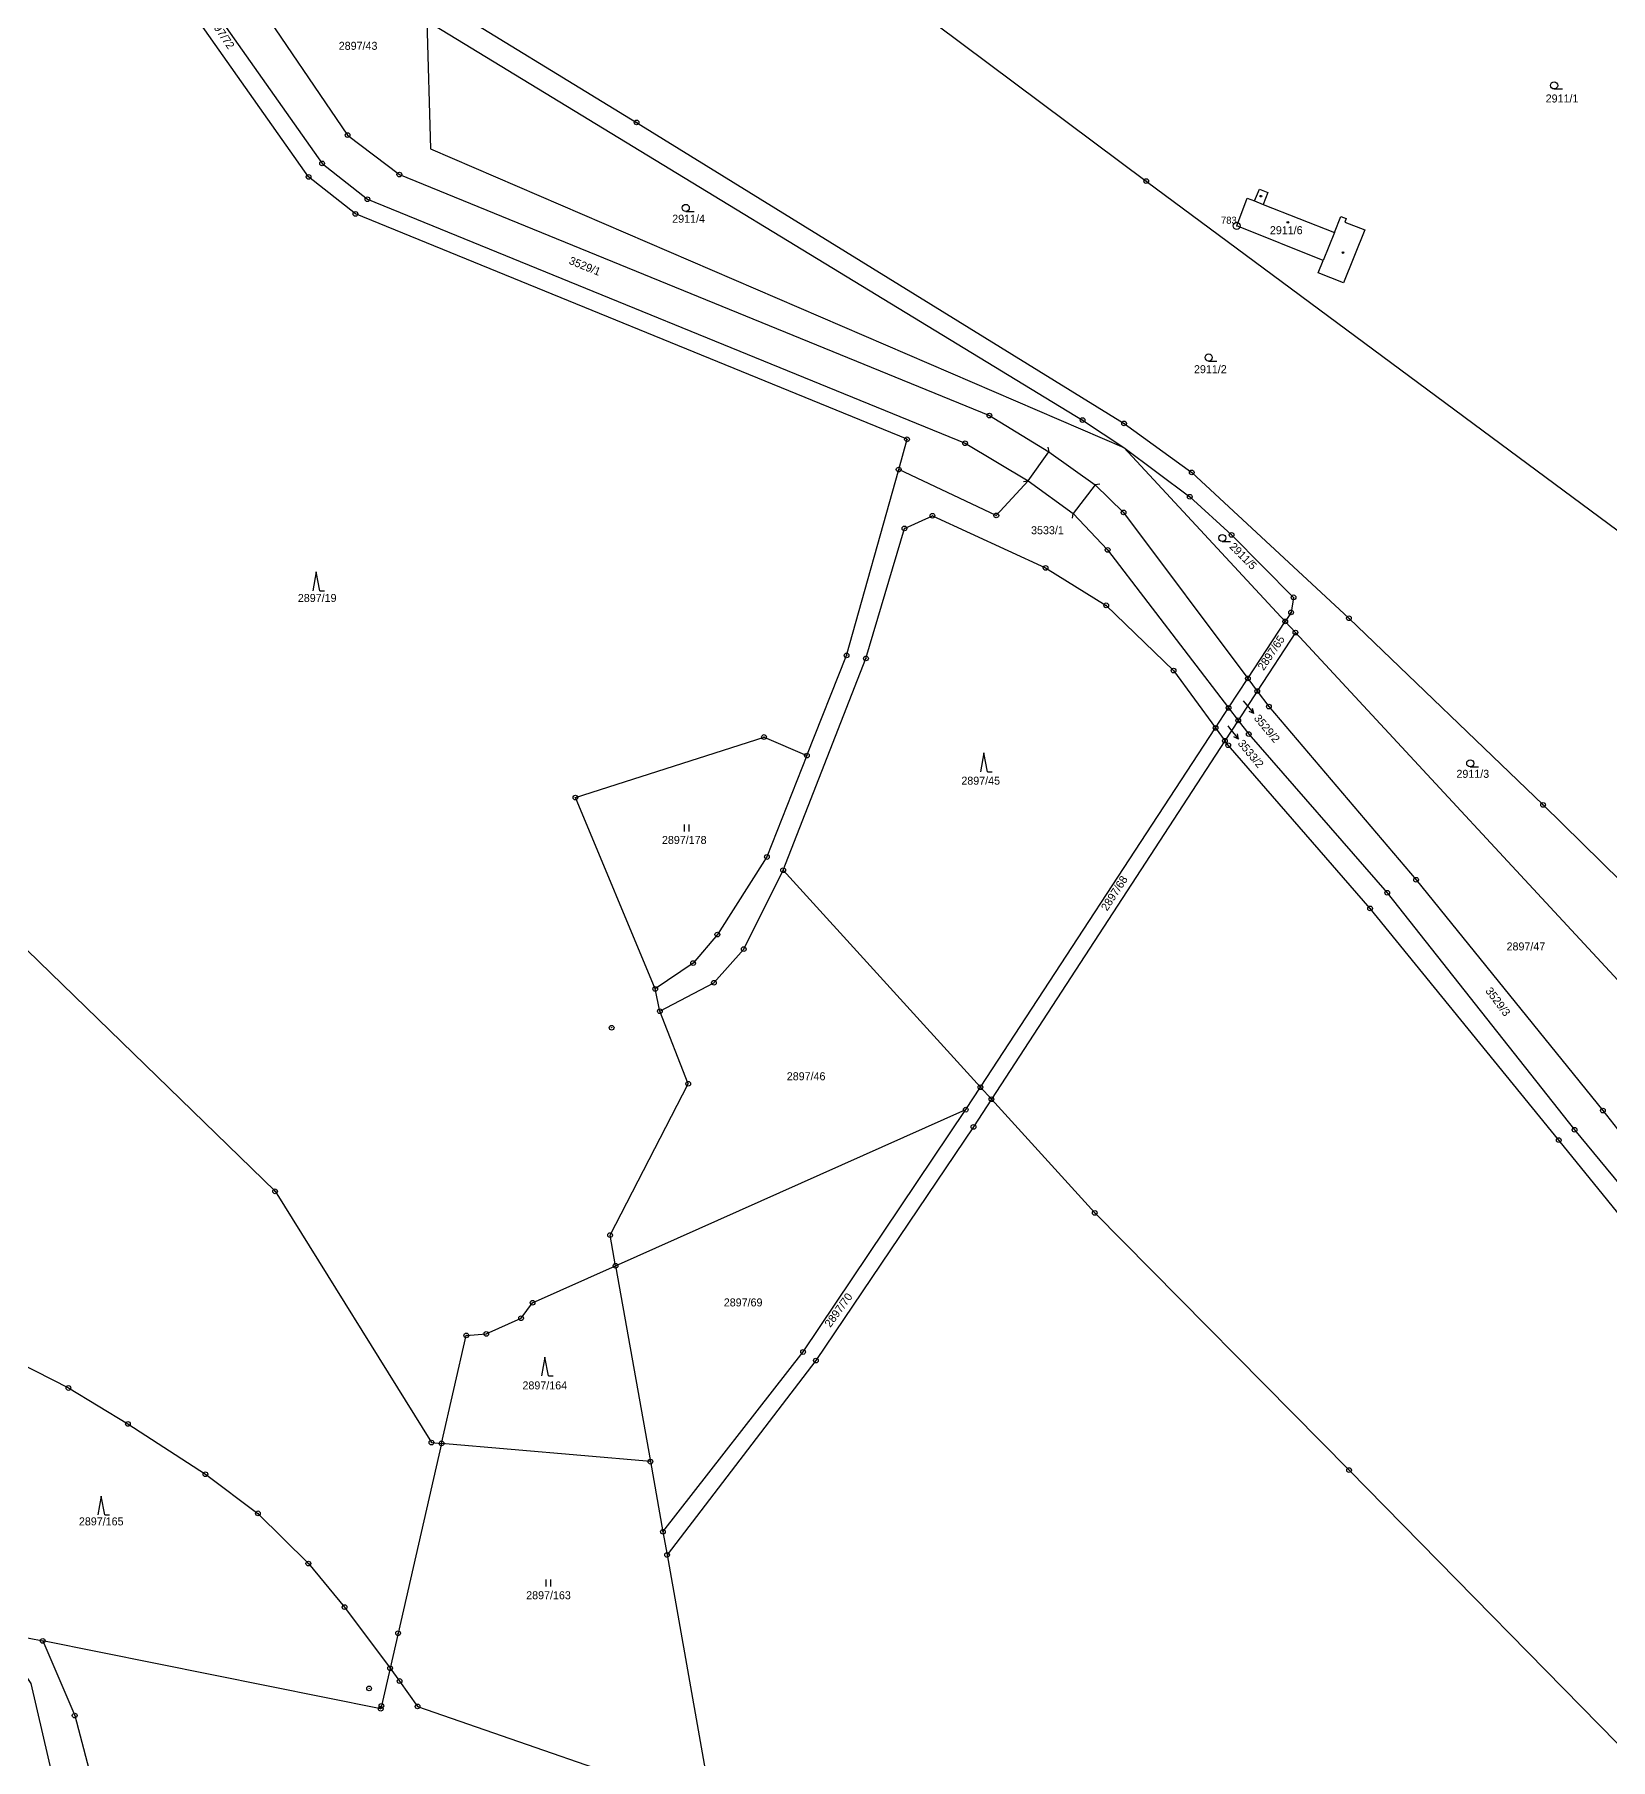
# Model space of a CAD drawing. Extents: x -784124 to -780570, y -980818 to -976926.
# Drawn here: x -783332.3 to -782997.4, y -979150.6 to -978784.2 of the extents above; entities that cross this region are included whole.
import ezdxf
from ezdxf.enums import TextEntityAlignment as Align

# ---------------------------------------------------------------- set-up
doc = ezdxf.new("R2010")
doc.units = 0
doc.header["$LTSCALE"] = 3.138375
doc.header["$MEASUREMENT"] = 0
for name, color, linetype in [('101', 1, 'CONTINUOUS'), ('1016', 1, 'CONTINUOUS'), ('1029', 1, 'CONTINUOUS'), ('105', 1, 'CONTINUOUS'), ('18', 1, 'CONTINUOUS'), ('21800', 1, 'CONTINUOUS'), ('21900', 1, 'CONTINUOUS'), ('304', 1, 'CONTINUOUS'), ('306', 1, 'CONTINUOUS'), ('308', 1, 'CONTINUOUS'), ('402', 1, 'CONTINUOUS'), ('404', 1, 'CONTINUOUS'), ('420', 1, 'CONTINUOUS')]:
    doc.layers.add(name, color=color, linetype=linetype)

# ---------------------------------------------------------------- blocks, each defined once
blk = doc.blocks.new('4_02$0')
at = {"layer": '404', "color": 255, "linetype": 'Continuous'}
blk.add_circle((-0.01, 0), 0.175, dxfattribs=at)
blk = doc.blocks.new('1029$1')
at = {"layer": '1029', "color": 6, "linetype": 'Continuous'}
for p, q in [((0, 3), (-0.5, 2)), ((0, 0), (0, 3)), ((0, 3), (0.5, 2))]:
    blk.add_line(p, q, dxfattribs=at)
blk = doc.blocks.new('3_04$3')
at = {"layer": '304', "color": 255, "linetype": 'Continuous'}
blk.add_line((0.01, 0), (1.76, 0), dxfattribs=at)
blk.add_circle((0.01, 0.75), 0.75, dxfattribs=at)
blk = doc.blocks.new('3_08$6')
at = {"layer": '308', "color": 255, "linetype": 'Continuous'}
for p, q in [((0, 4), (-0.75, 0)), ((0.75, 0), (0, 4)), ((0.75, 0), (1.75, 0))]:
    blk.add_line(p, q, dxfattribs=at)
blk = doc.blocks.new('3_06$4')
at = {"layer": '306', "color": 255, "linetype": 'Continuous'}
for p, q in [((-0.51, 0), (-0.51, 1.5)), ((0.49, 0), (0.49, 1.5))]:
    blk.add_line(p, q, dxfattribs=at)
blk = doc.blocks.new('1_01$18')
at = {"layer": '101', "color": 3, "linetype": 'Continuous'}
for radius in [0.75, 0.03]:
    blk.add_circle((0, 0), radius, dxfattribs=at)
blk = doc.blocks.new('1_05$19')
at = {"layer": '105', "color": 3, "linetype": 'Continuous'}
for radius in [0.5, 0.0303]:
    blk.add_circle((0, 0), radius, dxfattribs=at)
blk = doc.blocks.new('4_20$20')
at = {"layer": '420', "color": 255, "linetype": 'Continuous'}
blk.add_line((-0.71, -0.71), (0, 0), dxfattribs=at)

msp = doc.modelspace()

# ---------------------------------------------------------------- linework, layer by layer
at = {"layer": '1029', "color": 255, "linetype": 'Continuous'}
for p, q in [((-783075.43, -978925.76), (-783075.1, -978926.15)), ((-783078.72, -978931.05), (-783078.32, -978931.53))]:
    msp.add_line(p, q, dxfattribs=at)
at = {"layer": '21800', "color": 255, "linetype": 'Continuous'}
for p, q in [((-783073.04, -978819.52), (-783071.2, -978820.25)), ((-783056.04, -978826.26), (-783058.43, -978832.16)), ((-783121.16, -978879), (-783116.75, -978872.81)), ((-783106.88, -978879.83), (-783111.58, -978885.91))]:
    msp.add_line(p, q, dxfattribs=at)
at = {"layer": '21900', "color": 3, "linetype": 'Continuous'}
for p, q in [((-783248.9, -978781.27), (-783109.57, -978866.07)), ((-783109.57, -978866.07), (-783100.78, -978871.92)), ((-783100.78, -978871.92), (-783086.79, -978882.37)), ((-783100.78, -978871.92), (-783066.51, -978908.86)), ((-783074.44, -978920.98), (-783066.51, -978908.86)), ((-783066.51, -978908.86), (-783064.33, -978911.21)), ((-783064.33, -978911.21), (-783072.44, -978923.65)), ((-783064.33, -978911.21), (-782984.97, -978996.78)), ((-783078.53, -978927.22), (-783074.44, -978920.98)), ((-783074.44, -978920.98), (-783072.44, -978923.65)), ((-783072.44, -978923.65), (-783076.49, -978929.87)), ((-783081.31, -978931.48), (-783078.53, -978927.22)), ((-783078.53, -978927.22), (-783076.49, -978929.87)), ((-783131.27, -979007.81), (-783081.31, -978931.48)), ((-783081.31, -978931.48), (-783079.32, -978934.21)), ((-783076.49, -978929.87), (-783079.32, -978934.21)), ((-783079.32, -978934.21), (-783128.93, -979010.37)), ((-783173.2, -978961.71), (-783131.27, -979007.81)), ((-783199.41, -978991.67), (-783200.4, -978986.94)), ((-783134.39, -979012.58), (-783131.27, -979007.81)), ((-783128.93, -979010.37), (-783131.27, -979007.81)), ((-783208.82, -979045.74), (-783134.39, -979012.58)), ((-783208.82, -979045.74), (-783201.4, -979087.36)), ((-783201.4, -979087.36), (-783245.8, -979083.49)), ((-783201.4, -979087.36), (-783198.75, -979102.25)), ((-783198.75, -979102.25), (-783197.88, -979107.16))]:
    msp.add_line(p, q, dxfattribs=at)
for points in [[(-783333.59, -978723.09), (-783271.19, -978811.57), (-783261.57, -978819.16), (-783134.55, -978871), (-783121.16, -978879)], [(-783148.65, -978876.58), (-783146.88, -978870.17), (-783264.09, -978822.28), (-783274.05, -978814.42), (-783337.12, -978724.96)], [(-783206.09, -978735.3), (-783174.39, -978756.75), (-783096.04, -978815.3), (-782995.75, -978889.58), (-782968.87, -978918.14), (-782959.11, -978931.16)], [(-783305.87, -978746.59), (-783265.78, -978805.53), (-783254.77, -978813.92), (-783129.37, -978865.13), (-783116.75, -978872.81), (-783106.88, -978879.83), (-783100.85, -978885.71), (-783074.44, -978920.98)], [(-783249.05, -978775.46), (-783204.35, -978802.84), (-783100.76, -978866.79), (-783086.37, -978877.21), (-783052.96, -978908.18), (-783011.7, -978947.85), (-782978.5, -978980.37)], [(-783248.9, -978781.27), (-783248.18, -978808.49), (-783100.78, -978871.92)], [(-783074.57, -978818.91), (-783073.04, -978819.52), (-783072, -978817.02), (-783070.21, -978817.73), (-783071.2, -978820.25), (-783056.04, -978826.26), (-783054.67, -978822.85), (-783053.56, -978823.26), (-783053.82, -978824.03), (-783049.59, -978825.67), (-783054.09, -978836.91), (-783059.49, -978834.81), (-783058.43, -978832.16), (-783076.81, -978824.82), (-783074.57, -978818.91)], [(-783168.14, -978937.35), (-783159.72, -978916.06), (-783148.65, -978876.58)], [(-783121.16, -978879), (-783127.9, -978886.35), (-783148.65, -978876.58)], [(-783121.16, -978879), (-783111.58, -978885.91), (-783104.24, -978893.65), (-783078.53, -978927.22)], [(-783086.79, -978882.37), (-783077.91, -978890.47), (-783064.74, -978903.74), (-783065.26, -978906.94), (-783066.51, -978908.86)], [(-783173.2, -978961.71), (-783155.6, -978916.71), (-783147.42, -978889.11), (-783141.47, -978886.4), (-783117.43, -978897.48), (-783104.55, -978905.44), (-783090.24, -978919.3), (-783081.31, -978931.48)], [(-783072.44, -978923.65), (-783069.97, -978926.95), (-783038.69, -978963.74), (-782998.99, -979012.76), (-782968.6, -979051.45)], [(-783439.35, -978978.62), (-783427.5, -978980.62), (-783402.4, -978976.91), (-783374.44, -978952.85), (-783367.52, -978932.38), (-783355.21, -978936.48), (-783341.5, -978971.32), (-783281.18, -979029.93), (-783247.94, -979083.3), (-783245.8, -979083.49)], [(-783076.49, -978929.87), (-783074.26, -978932.79), (-783044.83, -978966.49), (-783005.02, -979016.85), (-782962.23, -979068.63), (-782928.15, -979112.37), (-782881.19, -979174.23), (-782829.23, -979242.21), (-782813.65, -979261.85), (-782788.9, -979294.02), (-782779.91, -979310.84), (-782778.37, -979320.65)], [(-783200.4, -978986.94), (-783217.36, -978946.29), (-783177.27, -978933.41), (-783168.14, -978937.35)], [(-782783.13, -979345.84), (-782781.68, -979327.94), (-782784.16, -979312.1), (-782791.31, -979295.4), (-782816.2, -979264), (-782831.81, -979243.82), (-782883.62, -979175.7), (-782931.8, -979115.03), (-782965.81, -979071.47), (-783008.38, -979019.05), (-783048.45, -978969.83), (-783078.62, -978935.16), (-783079.32, -978934.21)], [(-783168.14, -978937.35), (-783176.66, -978958.9), (-783187.19, -978975.38), (-783192.34, -978981.44), (-783200.4, -978986.94)], [(-783199.41, -978991.67), (-783187.91, -978985.63), (-783181.59, -978978.47), (-783173.2, -978961.71)], [(-783208.82, -979045.74), (-783209.98, -979039.24), (-783193.37, -979007.08), (-783199.41, -978991.67)], [(-783198.75, -979102.25), (-783168.95, -979064.06), (-783134.39, -979012.58)], [(-783128.93, -979010.37), (-783132.75, -979016.23), (-783166.25, -979065.87), (-783197.88, -979107.16)], [(-783128.93, -979010.37), (-783106.97, -979034.52), (-783052.94, -979089.16), (-782988.35, -979154.91), (-782964.3, -979192.1), (-782900.08, -979276.27), (-782868.4, -979318.57), (-782863.93, -979329.88), (-782883.27, -979382.53), (-782888.43, -979425.19), (-782888.8, -979456.36)], [(-783245.8, -979083.49), (-783240.54, -979060.53), (-783236.29, -979060.23), (-783228.91, -979056.88), (-783226.45, -979053.59), (-783208.82, -979045.74)], [(-783377.18, -979062.73), (-783369.43, -979060.43), (-783357.37, -979060.13), (-783346.67, -979061.48), (-783339.37, -979064.37), (-783325.09, -979071.71), (-783312.45, -979079.35), (-783295.99, -979090.03), (-783284.82, -979098.34), (-783274.11, -979109.01), (-783266.42, -979118.26), (-783256.75, -979131.24)], [(-783245.8, -979083.49), (-783255.05, -979123.81), (-783256.75, -979131.24)], [(-783197.88, -979107.16), (-783188.75, -979158.41), (-783188.36, -979161.06)], [(-783307.37, -979292.04), (-783314.47, -979238.72), (-783319.67, -979191.91), (-783333.03, -979134.46), (-783340.36, -979123.45)], [(-783340.36, -979123.45), (-783336.34, -979124.26), (-783330.56, -979125.43)], [(-783256.75, -979131.24), (-783258.59, -979139.26), (-783258.73, -979139.87), (-783330.56, -979125.43)], [(-783330.56, -979125.43), (-783323.77, -979141.3), (-783318.46, -979161.26), (-783310.52, -979205.55), (-783306, -979235.56), (-783301.19, -979276.73), (-783294.11, -979310.37), (-783282.69, -979348.99), (-783236.67, -979488.54), (-783234.13, -979501.2), (-783235.57, -979520.02), (-783241.79, -979540.65), (-783306.33, -979688.21), (-783319.16, -979710.97)], [(-783256.75, -979131.24), (-783254.73, -979133.96), (-783250.89, -979139.36), (-783188.36, -979161.06)]]:
    msp.add_lwpolyline(points, dxfattribs=at)

# ---------------------------------------------------------------- block references
at = {"layer": '101', "color": 0, "linetype": 'ByBlock'}
msp.add_blockref('1_01$18', (-783076.81, -978824.82), dxfattribs=at)
at = {"layer": '1029', "color": 0, "linetype": 'ByBlock'}
for p, rotation in [((-783075.1, -978926.15), 220), ((-783078.32, -978931.53), 219)]:
    msp.add_blockref('1029$1', p, dxfattribs=dict(at, rotation=rotation))
at = {"layer": '105', "color": 0, "linetype": 'ByBlock'}
for p in [(-783204.35, -978802.84), (-783265.78, -978805.53), (-783271.19, -978811.57), (-783274.05, -978814.42), (-783254.77, -978813.92), (-783096.04, -978815.3), (-783261.57, -978819.16), (-783264.09, -978822.28), (-783129.37, -978865.13), (-783109.57, -978866.07), (-783100.76, -978866.79), (-783146.88, -978870.17), (-783134.55, -978871), (-783148.65, -978876.58), (-783086.37, -978877.21), (-783100.85, -978885.71), (-783086.79, -978882.37), (-783147.42, -978889.11), (-783141.47, -978886.4), (-783127.9, -978886.35), (-783077.91, -978890.47), (-783104.24, -978893.65), (-783117.43, -978897.48), (-783064.74, -978903.74), (-783104.55, -978905.44), (-783065.26, -978906.94), (-783066.51, -978908.86), (-783064.33, -978911.21), (-783052.96, -978908.18), (-783159.72, -978916.06), (-783155.6, -978916.71), (-783090.24, -978919.3), (-783074.44, -978920.98), (-783072.44, -978923.65), (-783078.53, -978927.22), (-783069.97, -978926.95), (-783177.27, -978933.41), (-783081.31, -978931.48), (-783076.49, -978929.87), (-783074.26, -978932.79), (-783079.32, -978934.21), (-783078.62, -978935.16), (-783168.14, -978937.35), (-783217.36, -978946.29), (-783011.7, -978947.85), (-783176.66, -978958.9), (-783173.2, -978961.71), (-783038.69, -978963.74), (-783048.45, -978969.83), (-783044.83, -978966.49), (-783187.19, -978975.38), (-783181.59, -978978.47), (-783192.34, -978981.44), (-783200.4, -978986.94), (-783187.91, -978985.63), (-783199.41, -978991.67), (-783209.65, -978995.17), (-783193.37, -979007.08), (-783131.27, -979007.81), (-783128.93, -979010.37), (-783134.39, -979012.58), (-782998.99, -979012.76), (-783132.75, -979016.23), (-783005.02, -979016.85), (-783008.38, -979019.05), (-783281.18, -979029.93), (-783106.97, -979034.52), (-783209.98, -979039.24), (-783208.82, -979045.74), (-783226.45, -979053.59), (-783228.91, -979056.88), (-783240.54, -979060.53), (-783236.29, -979060.23), (-783168.95, -979064.06), (-783166.25, -979065.87), (-783325.09, -979071.71), (-783312.45, -979079.35), (-783247.94, -979083.3), (-783245.8, -979083.49), (-783201.4, -979087.36), (-783295.99, -979090.03), (-783052.94, -979089.16), (-783284.82, -979098.34), (-783198.75, -979102.25), (-783274.11, -979109.01), (-783197.88, -979107.16), (-783266.42, -979118.26), (-783255.05, -979123.81), (-783330.56, -979125.43), (-783256.75, -979131.24), (-783254.73, -979133.96), (-783261.19, -979135.53), (-783323.77, -979141.3), (-783258.73, -979139.87), (-783258.59, -979139.26), (-783250.89, -979139.36)]:
    msp.add_blockref('1_05$19', p, dxfattribs=at)
at = {"layer": '304', "color": 0, "linetype": 'ByBlock'}
for p in [(-783009.36, -978795.74), (-783193.91, -978821.75), (-783082.79, -978853.53), (-783079.89, -978891.88), (-783027.2, -978939.76)]:
    msp.add_blockref('3_04$3', p, dxfattribs=at)
at = {"layer": '306', "color": 0, "linetype": 'ByBlock'}
for p in [(-783193.65, -978953.52), (-783223.07, -979113.91)]:
    msp.add_blockref('3_06$4', p, dxfattribs=at)
at = {"layer": '308', "color": 0, "linetype": 'ByBlock'}
for p in [(-783272.44, -978902.34), (-783130.53, -978940.8), (-783223.82, -979069.14), (-783318.13, -979098.67)]:
    msp.add_blockref('3_08$6', p, dxfattribs=at)
at = {"layer": '402', "color": 0, "linetype": 'ByBlock'}
for p in [(-783071.67, -978818.51), (-783054.2, -978830.49)]:
    msp.add_blockref('4_02$0', p, dxfattribs=at)
at = {"layer": '404', "color": 0, "linetype": 'ByBlock'}
msp.add_blockref('4_02$0', (-783065.92, -978824.06), dxfattribs=at)
at = {"layer": '420', "color": 0, "linetype": 'ByBlock'}
for p, rotation in [((-783116.75, -978872.81), 238), ((-783121.16, -978879), 322.0000000000001), ((-783106.88, -978879.83), 142), ((-783111.58, -978885.91), 39)]:
    msp.add_blockref('4_20$20', p, dxfattribs=dict(at, rotation=rotation))

# ---------------------------------------------------------------- texts
at = {"layer": '1016', "color": 174, "linetype": 'Continuous'}
msp.add_text('783', height=1.5, dxfattribs=at).set_placement((-783076.81, -978824.82), align=Align.BOTTOM_RIGHT)
at = {"layer": '18', "color": 255, "linetype": 'Continuous'}
for s, rotation, p in [('2897/72', 304, (-783296.12, -978780.92)), ('3529/1', 338, (-783219.07, -978833.32)), ('2911/5', 315, (-783078.86, -978893.47)), ('2897/65', 56, (-783070.66, -978919.7)), ('2897/68', 57, (-783103.93, -978970.78)), ('3529/3', 307, (-783024.46, -978987.68)), ('2897/70', 54, (-783162.76, -979059.27))]:
    msp.add_text(s, height=1.7, rotation=rotation, dxfattribs=at).set_placement(p, align=Align.BOTTOM_LEFT)
for s, p in [('2897/43', (-783267.65, -978787.93)), ('2911/1', (-783011.15, -978799.12)), ('2911/4', (-783196.78, -978824.66)), ('2911/2', (-783085.89, -978856.63)), ('3533/1', (-783120.51, -978890.84)), ('2897/19', (-783276.34, -978905.23)), ('2911/3', (-783030.11, -978942.59)), ('2897/45', (-783135.33, -978944.05)), ('2897/47', (-783019.46, -978979.26)), ('2897/46', (-783172.43, -979006.84)), ('2897/69', (-783185.82, -979054.89))]:
    msp.add_text(s, height=1.7, dxfattribs=at).set_placement(p, align=Align.BOTTOM_LEFT)
for s, p in [('2911/6', (-783066.28, -978827.1)), ('2897/178', (-783194.22, -978956.64)), ('2897/164', (-783223.86, -979072.52)), ('2897/165', (-783318.13, -979101.41)), ('2897/163', (-783223.07, -979117.1))]:
    msp.add_text(s, height=1.7, dxfattribs=at).set_placement(p, align=Align.BOTTOM_CENTER)
for s, p in [('3529/2', (-783071.96, -978928.39)), ('3533/2', (-783075.4, -978933.74))]:
    msp.add_text(s, height=1.7, rotation=310, dxfattribs=at).set_placement(p, align=Align.TOP_LEFT)

doc.saveas('drawing.dxf')
